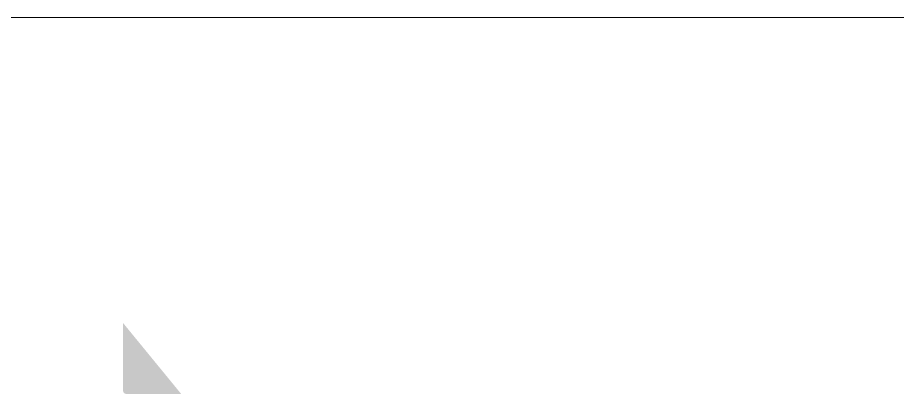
# Model space of a CAD drawing. Header units: metres. Extents: x 8 to 2416, y -346 to 476.
# Drawn here: x 131.57 to 148.62, y -92.18 to -84.71 of the extents above; entities that cross this region are included whole.
import ezdxf

# ---------------------------------------------------------------- set-up
doc = ezdxf.new("R2010")
doc.units = ezdxf.units.M
doc.layers.get('Defpoints').update_dxf_attribs({"color": 6})
doc.layers.add('PLAFON', color=253, linetype='Continuous', lineweight=5)

msp = doc.modelspace()

# ---------------------------------------------------------------- hatches: boundary and pattern name
at = {"layer": 'PLAFON', "transparency": 33554477}
h = msp.add_hatch(color=256, dxfattribs=at)
h.dxf.hatch_style = 1
edge = h.paths.add_edge_path()
edge.add_line((131.7871, -98.83), (133.867, -98.83))
edge.add_arc((133.8398, -98.7577), 0.0773, 290.61818, 358.28232)
edge.add_line((133.9171, -98.76), (133.9171, -97))
edge.add_arc((133.8388, -97.0088), 0.0788, 6.37504, 89.03165)
edge.add_line((133.8401, -96.93), (131.7871, -96.93))
edge.add_arc((131.7871, -97), 0.07, 90, 180)
edge.add_line((131.7171, -97), (131.7171, -98.76))
edge.add_arc((131.7871, -98.76), 0.07, 180, 270)
edge = h.paths.add_edge_path(flags=17)
edge.add_arc((131.7871, -97), 0.07, 90, 180, ccw=False)
edge.add_arc((131.7871, -97), 0.07, 90, 180)
edge = h.paths.add_edge_path(flags=17)
edge.add_arc((131.7871, -98.76), 0.07, 180, 270)
edge.add_arc((131.7871, -98.76), 0.07, 180, 270)
edge = h.paths.add_edge_path(flags=17)
edge.add_line((133.8401, -96.93), (131.7871, -96.93))
edge.add_line((133.8401, -96.93), (131.7871, -96.93))
edge = h.paths.add_edge_path(flags=17)
edge.add_arc((133.8388, -97.0088), 0.0788, 6.37504, 89.03165)
edge.add_arc((133.8388, -97.0088), 0.0788, 6.37504, 89.03165)
edge = h.paths.add_edge_path(flags=17)
edge.add_line((133.9171, -98.76), (133.9171, -97))
edge.add_line((133.9171, -98.76), (133.9171, -97))
edge = h.paths.add_edge_path(flags=17)
edge.add_arc((133.8398, -98.7577), 0.0773, 290.61818, 358.28232)
edge.add_arc((133.8398, -98.7577), 0.0773, 290.61818, 358.28232)
edge = h.paths.add_edge_path(flags=17)
edge.add_line((131.7871, -98.83), (133.867, -98.83))
edge.add_line((131.7871, -98.83), (133.867, -98.83))
edge = h.paths.add_edge_path(flags=17)
edge.add_line((131.7171, -97), (131.7171, -98.76))
edge.add_line((131.7171, -97), (131.7171, -98.76))
edge = h.paths.add_edge_path()
edge.add_line((133.6096, -90.6355), (133.6096, -91.9455))
edge.add_arc((133.6796, -91.9455), 0.07, 180, 270)
edge.add_line((133.6796, -92.0155), (134.7396, -92.0155))

# ---------------------------------------------------------------- linework, layer by layer
at = {"layer": 'Defpoints', "lineweight": 13}
msp.add_lwpolyline([(113.19, -84.7148), (169.4881, -84.7148), (169.4881, -125.5038), (113.19, -125.5038)], close=True, dxfattribs=at)

doc.saveas('drawing.dxf')
